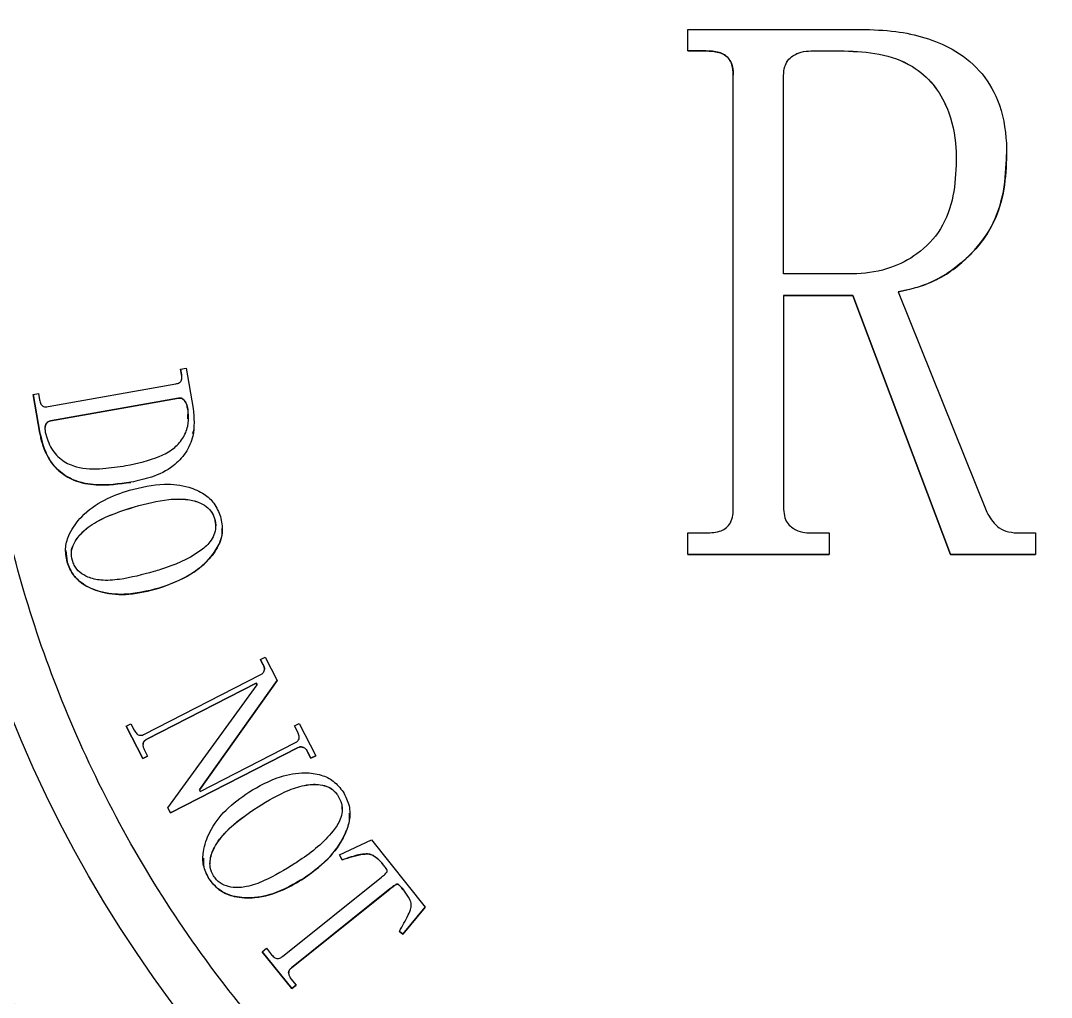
# Model space of a CAD drawing. Header units: millimetres. Extents: x 2344 to 4024, y 1094 to 2282.
# Drawn here: x 3472.2 to 3531.1, y 1984.2 to 2040 of the extents above; entities that cross this region are included whole.
import ezdxf

# ---------------------------------------------------------------- set-up
doc = ezdxf.new("R2010")
doc.units = ezdxf.units.MM

msp = doc.modelspace()

# ---------------------------------------------------------------- linework, layer by layer
at = {"color": 7, "linetype": 'Continuous', "lineweight": 25}
for p, q in [((3510.359, 2038.305), (3510.359, 2039.538)), ((3510.359, 2039.538), (3520.247, 2039.538)), ((3511.399, 2038.305), (3510.359, 2038.305)), ((3510.359, 2038.305), (3510.359, 2038.303)), ((3510.359, 2038.303), (3511.399, 2038.303)), ((3511.399, 2038.305), (3511.399, 2038.303)), ((3517.396, 2038.305), (3519.297, 2038.305)), ((3517.396, 2038.305), (3517.396, 2038.303)), ((3517.396, 2038.303), (3519.297, 2038.303)), ((3519.297, 2038.305), (3519.297, 2038.303)), ((3512.959, 2012.158), (3512.959, 2036.918)), ((3515.836, 2025.565), (3515.836, 2036.912)), ((3519.644, 2025.565), (3515.836, 2025.565)), ((3522.379, 2024.538), (3527.446, 2011.959)), ((3519.798, 2024.332), (3515.836, 2024.332)), ((3515.836, 2024.332), (3515.836, 2012.126)), ((3515.836, 2024.33), (3519.798, 2024.33)), ((3525.365, 2009.538), (3519.798, 2024.332)), ((3519.798, 2024.332), (3519.798, 2024.33)), ((3519.798, 2024.33), (3525.365, 2009.536)), ((3481.388, 2020.125), (3481.694, 2020.179)), ((3481.444, 2019.819), (3481.388, 2020.125)), ((3481.388, 2020.125), (3481.388, 2020.123)), ((3481.388, 2020.123), (3481.444, 2019.816)), ((3481.444, 2019.819), (3481.444, 2019.816)), ((3481.444, 2019.816), (3481.444, 2019.599)), ((3481.694, 2020.179), (3482.104, 2017.881)), ((3473.815, 2017.985), (3481.116, 2019.285)), ((3472.956, 2018.674), (3473.262, 2018.728)), ((3473.347, 2016.48), (3472.956, 2018.674)), ((3472.956, 2018.674), (3472.956, 2018.672)), ((3472.956, 2018.672), (3473.347, 2016.478)), ((3473.262, 2018.728), (3473.326, 2018.372)), ((3481.262, 2018.468), (3473.961, 2017.168)), ((3473.961, 2017.166), (3481.262, 2018.466)), ((3481.262, 2018.466), (3481.262, 2018.468)), ((3481.798, 2017.825), (3481.788, 2017.286)), ((3481.798, 2017.825), (3481.798, 2017.827)), ((3473.961, 2017.166), (3473.961, 2017.168)), ((3473.347, 2016.48), (3473.347, 2016.478)), ((3482.163, 2016.83), (3482.163, 2016.832)), ((3483.767, 2011.003), (3483.767, 2011.005)), ((3510.359, 2009.538), (3510.359, 2010.771)), ((3510.359, 2010.771), (3511.399, 2010.771)), ((3517.396, 2010.771), (3518.437, 2010.771)), ((3518.437, 2010.771), (3518.437, 2009.538)), ((3529.179, 2010.771), (3530.22, 2010.771)), ((3530.22, 2010.771), (3530.22, 2009.538)), ((3474.809, 2009.763), (3474.809, 2009.761)), ((3474.822, 2009.762), (3474.899, 2009.108)), ((3518.437, 2009.538), (3510.359, 2009.538)), ((3510.359, 2009.538), (3510.359, 2009.536)), ((3510.359, 2009.536), (3518.437, 2009.536)), ((3518.437, 2009.538), (3518.437, 2009.536)), ((3530.22, 2009.538), (3525.365, 2009.538)), ((3525.365, 2009.538), (3525.365, 2009.536)), ((3525.365, 2009.536), (3530.22, 2009.536)), ((3530.22, 2009.538), (3530.22, 2009.536)), ((3485.947, 2003.541), (3486.224, 2003.683)), ((3486.09, 2003.264), (3485.947, 2003.541)), ((3485.947, 2003.541), (3485.947, 2003.539)), ((3485.947, 2003.539), (3486.09, 2003.261)), ((3486.224, 2003.683), (3486.91, 2002.343)), ((3486.09, 2003.264), (3486.09, 2003.261)), ((3479.32, 1999.276), (3485.932, 2002.659)), ((3485.704, 2002.192), (3479.463, 1998.999)), ((3479.463, 1998.996), (3485.704, 2002.19)), ((3486.91, 2002.343), (3482.462, 1996.099)), ((3482.463, 1996.098), (3486.91, 2002.341)), ((3485.752, 2002.1), (3485.704, 2002.192)), ((3485.704, 2002.192), (3485.704, 2002.19)), ((3485.704, 2002.19), (3485.752, 2002.099)), ((3486.91, 2002.343), (3486.91, 2002.341)), ((3480.661, 1995.061), (3485.752, 2002.1)), ((3478.272, 1999.731), (3478.55, 1999.873)), ((3478.55, 1999.873), (3478.739, 1999.503)), ((3487.887, 1999.75), (3488.164, 1999.892)), ((3488.164, 1999.892), (3489.11, 1998.043)), ((3479.218, 1997.881), (3478.272, 1999.731)), ((3478.272, 1999.731), (3478.272, 1999.728)), ((3478.272, 1999.728), (3479.218, 1997.879)), ((3488.076, 1999.38), (3487.887, 1999.75)), ((3487.887, 1999.75), (3487.887, 1999.748)), ((3487.887, 1999.748), (3488.076, 1999.378)), ((3488.076, 1999.38), (3488.076, 1999.378)), ((3479.463, 1998.999), (3479.463, 1998.996)), ((3482.51, 1996.007), (3487.92, 1998.775)), ((3479.496, 1998.024), (3479.218, 1997.881)), ((3479.218, 1997.879), (3479.496, 1998.022)), ((3479.307, 1998.394), (3479.496, 1998.024)), ((3479.496, 1998.024), (3479.496, 1998.022)), ((3488.062, 1998.498), (3480.804, 1994.784)), ((3480.804, 1994.782), (3488.062, 1998.496)), ((3488.062, 1998.498), (3488.062, 1998.496)), ((3488.833, 1997.901), (3488.644, 1998.27)), ((3488.644, 1998.27), (3488.644, 1998.268)), ((3488.644, 1998.268), (3488.833, 1997.898)), ((3489.11, 1998.043), (3488.833, 1997.901)), ((3488.833, 1997.898), (3489.11, 1998.041)), ((3489.11, 1998.043), (3489.11, 1998.041)), ((3479.218, 1997.881), (3479.218, 1997.879)), ((3488.833, 1997.901), (3488.833, 1997.898)), ((3482.462, 1996.099), (3482.51, 1996.007)), ((3480.804, 1994.784), (3480.661, 1995.061)), ((3480.661, 1995.061), (3480.661, 1995.059)), ((3480.661, 1995.059), (3480.804, 1994.782)), ((3480.804, 1994.784), (3480.804, 1994.782)), ((3491.054, 1994.746), (3491.054, 1994.748)), ((3490.459, 1992.376), (3492.287, 1993.243)), ((3492.287, 1993.243), (3495.365, 1989.399)), ((3482.662, 1992.203), (3482.662, 1992.201)), ((3490.613, 1992.1), (3490.459, 1992.376)), ((3490.459, 1992.376), (3490.459, 1992.374)), ((3490.459, 1992.374), (3490.613, 1992.098)), ((3490.613, 1992.1), (3490.613, 1992.098)), ((3492.977, 1991.802), (3492.977, 1991.799)), ((3487.199, 1986.577), (3492.863, 1991.114)), ((3493.343, 1990.434), (3487.72, 1985.93)), ((3487.72, 1985.928), (3493.343, 1990.432)), ((3493.343, 1990.434), (3493.343, 1990.432)), ((3494.175, 1990.305), (3494.175, 1990.303)), ((3495.365, 1989.399), (3494.088, 1987.845)), ((3494.088, 1987.843), (3495.365, 1989.397)), ((3495.365, 1989.399), (3495.365, 1989.397)), ((3494.088, 1987.845), (3493.886, 1988.014)), ((3493.886, 1988.014), (3493.886, 1988.012)), ((3493.886, 1988.012), (3494.088, 1987.843)), ((3494.088, 1987.845), (3494.088, 1987.843)), ((3486.049, 1986.851), (3486.292, 1987.045)), ((3487.735, 1984.747), (3486.049, 1986.851)), ((3486.049, 1986.851), (3486.049, 1986.849)), ((3486.049, 1986.849), (3487.735, 1984.745)), ((3486.292, 1987.045), (3486.585, 1986.681)), ((3487.72, 1985.93), (3487.72, 1985.928)), ((3487.687, 1985.306), (3487.978, 1984.942)), ((3487.978, 1984.942), (3487.735, 1984.747)), ((3487.735, 1984.745), (3487.978, 1984.94)), ((3487.735, 1984.747), (3487.735, 1984.745)), ((3487.978, 1984.942), (3487.978, 1984.94))]:
    msp.add_line(p, q, dxfattribs=at)
msp.add_circle((3538.151, 2026.774), 71.5, dxfattribs=at)
for centre, start, end in [((3538.151, 2026.772), 190.30617, 259.69396), ((3538.228, 2026.4), 190.52799, 258.6349)]:
    msp.add_arc(centre, 80, start, end, dxfattribs=at)
for points, knots in [([(3469.651, 2026.781), (3469.706, 2028.87), (3469.816, 2033.048), (3470.726, 2039.387), (3472.211, 2045.739), (3474.385, 2052.105), (3477.216, 2058.328), (3480.73, 2064.351), (3484.884, 2070.042), (3489.628, 2075.304), (3494.889, 2080.047), (3500.581, 2084.201), (3506.604, 2087.715), (3512.827, 2090.547), (3519.192, 2092.718), (3525.545, 2094.213), (3531.884, 2095.09), (3538.151, 2095.376), (3544.418, 2095.09), (3550.757, 2094.213), (3557.109, 2092.718), (3563.475, 2090.547), (3569.698, 2087.715), (3575.721, 2084.201), (3581.413, 2080.047), (3586.674, 2075.304), (3591.418, 2070.042), (3595.572, 2064.351), (3599.086, 2058.328), (3601.916, 2052.105), (3604.09, 2045.739), (3605.576, 2039.387), (3606.486, 2033.048), (3606.596, 2028.87), (3606.651, 2026.781)], [0, 0, 0, 0, 0.029124, 0.058248, 0.08912, 0.119994, 0.151902, 0.184313, 0.217069, 0.25, 0.282931, 0.315687, 0.348098, 0.380006, 0.410878, 0.441752, 0.470875, 0.5, 0.529123, 0.558248, 0.58912, 0.619994, 0.651902, 0.684313, 0.717069, 0.75, 0.782931, 0.815687, 0.848098, 0.880006, 0.910878, 0.941752, 0.970875, 1, 1, 1, 1]), ([(3520.247, 2039.538), (3520.916, 2039.518), (3522.151, 2039.481), (3523.918, 2039.104), (3525.581, 2038.424), (3527.1, 2037.256), (3528.246, 2035.377), (3528.554, 2033.658), (3528.572, 2032.609), (3528.576, 2032.397)], [0, 0, 0, 0, 0.160365, 0.296332, 0.431737, 0.589347, 0.747826, 0.949128, 1, 1, 1, 1]), ([(3512.959, 2036.918), (3512.95, 2037.121), (3512.934, 2037.445), (3512.736, 2037.85), (3512.475, 2038.096), (3512.021, 2038.285), (3511.654, 2038.297), (3511.399, 2038.305)], [0, 0, 0, 0, 0.250411, 0.398556, 0.54744, 0.686236, 1, 1, 1, 1]), ([(3511.399, 2038.303), (3511.646, 2038.295), (3512.015, 2038.283), (3512.475, 2038.096), (3512.738, 2037.844), (3512.918, 2037.472), (3512.954, 2037.152), (3512.959, 2036.948), (3512.959, 2036.916)], [0, 0, 0, 0, 0.304676, 0.455037, 0.606549, 0.74539, 0.96037, 1, 1, 1, 1]), ([(3515.836, 2036.912), (3515.846, 2037.08), (3515.863, 2037.378), (3516.057, 2037.769), (3516.383, 2038.067), (3516.844, 2038.273), (3517.209, 2038.294), (3517.396, 2038.305)], [0, 0, 0, 0, 0.212555, 0.375218, 0.538546, 0.763737, 1, 1, 1, 1]), ([(3515.836, 2036.909), (3515.846, 2037.078), (3515.863, 2037.376), (3516.057, 2037.767), (3516.383, 2038.064), (3516.844, 2038.27), (3517.209, 2038.292), (3517.396, 2038.303)], [0, 0, 0, 0, 0.212555, 0.375218, 0.538546, 0.763737, 1, 1, 1, 1]), ([(3519.297, 2038.305), (3519.966, 2038.277), (3521.312, 2038.22), (3523.12, 2037.59), (3524.44, 2036.437), (3525.364, 2034.837), (3525.671, 2033.292), (3525.694, 2032.27), (3525.699, 2032.025)], [0, 0, 0, 0, 0.196061, 0.394111, 0.547436, 0.700125, 0.928087, 1, 1, 1, 1]), ([(3519.297, 2038.303), (3519.966, 2038.275), (3521.312, 2038.218), (3523.12, 2037.588), (3524.44, 2036.435), (3525.364, 2034.835), (3525.671, 2033.289), (3525.694, 2032.268), (3525.699, 2032.023)], [0, 0, 0, 0, 0.1960612, 0.3941112, 0.5474359, 0.700125, 0.9280873, 1, 1, 1, 1]), ([(3528.576, 2032.397), (3528.549, 2031.729), (3528.489, 2030.208), (3527.705, 2027.924), (3525.993, 2026.064), (3524.145, 2024.918), (3522.866, 2024.643), (3522.379, 2024.538)], [0, 0, 0, 0, 0.183074, 0.416875, 0.642834, 0.864166, 1, 1, 1, 1]), ([(3522.379, 2024.536), (3523.037, 2024.693), (3524.512, 2025.044), (3526.355, 2026.39), (3527.796, 2028.181), (3528.485, 2030.261), (3528.546, 2031.688), (3528.576, 2032.395)], [0, 0, 0, 0, 0.184054, 0.41238, 0.609428, 0.80635, 1, 1, 1, 1]), ([(3525.699, 2032.025), (3525.669, 2031.355), (3525.608, 2030.01), (3524.925, 2028.08), (3523.577, 2026.681), (3521.892, 2025.811), (3520.545, 2025.586), (3519.766, 2025.568), (3519.644, 2025.565)], [0, 0, 0, 0, 0.200351, 0.402646, 0.59747, 0.766762, 0.96323, 1, 1, 1, 1]), ([(3606.651, 2026.781), (3606.596, 2024.692), (3606.486, 2020.513), (3605.576, 2014.175), (3604.09, 2007.822), (3601.917, 2001.457), (3599.086, 1995.233), (3595.572, 1989.211), (3591.418, 1983.519), (3586.674, 1978.257), (3581.413, 1973.514), (3575.721, 1969.36), (3569.698, 1965.846), (3563.475, 1963.015), (3557.11, 1960.843), (3550.757, 1959.348), (3544.418, 1958.471), (3538.151, 1958.186), (3531.884, 1958.471), (3525.545, 1959.348), (3519.193, 1960.843), (3512.827, 1963.015), (3506.604, 1965.846), (3500.581, 1969.36), (3494.889, 1973.514), (3489.628, 1978.257), (3484.884, 1983.519), (3480.73, 1989.211), (3477.216, 1995.233), (3474.385, 2001.456), (3472.212, 2007.822), (3470.726, 2014.174), (3469.816, 2020.513), (3469.706, 2024.691), (3469.651, 2026.781)], [0, 0, 0, 0, 0.029124, 0.058248, 0.08912, 0.119994, 0.151902, 0.184313, 0.217069, 0.25, 0.282931, 0.315687, 0.348098, 0.380006, 0.410878, 0.441752, 0.470875, 0.5, 0.529123, 0.558248, 0.58912, 0.619994, 0.651902, 0.684313, 0.717069, 0.75, 0.782931, 0.815687, 0.848098, 0.880006, 0.910878, 0.941752, 0.970875, 1, 1, 1, 1]), ([(3481.116, 2019.285), (3481.188, 2019.303), (3481.293, 2019.33), (3481.398, 2019.424), (3481.45, 2019.525), (3481.464, 2019.662), (3481.451, 2019.763), (3481.444, 2019.819)], [0, 0, 0, 0, 0.30393, 0.439412, 0.57524, 0.766538, 1, 1, 1, 1]), ([(3473.326, 2018.372), (3473.344, 2018.287), (3473.37, 2018.166), (3473.465, 2018.043), (3473.56, 2017.987), (3473.68, 2017.968), (3473.769, 2017.979), (3473.815, 2017.985)], [0, 0, 0, 0, 0.35696, 0.506296, 0.628832, 0.807113, 1, 1, 1, 1]), ([(3481.798, 2017.827), (3481.779, 2017.916), (3481.742, 2018.095), (3481.647, 2018.303), (3481.528, 2018.419), (3481.434, 2018.469), (3481.342, 2018.477), (3481.286, 2018.471), (3481.262, 2018.468)], [0, 0, 0, 0, 0.292195, 0.587448, 0.712259, 0.818051, 0.924072, 1, 1, 1, 1]), ([(3481.262, 2018.466), (3481.309, 2018.471), (3481.39, 2018.479), (3481.512, 2018.431), (3481.624, 2018.328), (3481.736, 2018.122), (3481.774, 2017.94), (3481.798, 2017.825)], [0, 0, 0, 0, 0.146677, 0.259785, 0.406359, 0.624533, 1, 1, 1, 1]), ([(3478.261, 2014.617), (3478.92, 2014.754), (3479.872, 2014.952), (3480.965, 2015.535), (3481.533, 2016.135), (3481.828, 2016.836), (3481.859, 2017.422), (3481.811, 2017.739), (3481.798, 2017.827)], [0, 0, 0, 0, 0.371772, 0.537551, 0.679482, 0.821953, 0.950737, 1, 1, 1, 1]), ([(3482.104, 2017.881), (3482.149, 2017.348), (3482.222, 2016.464), (3481.71, 2015.321), (3480.903, 2014.469), (3479.783, 2013.931), (3478.933, 2013.749), (3478.537, 2013.664)], [0, 0, 0, 0, 0.251835, 0.417408, 0.583236, 0.805839, 1, 1, 1, 1]), ([(3473.961, 2017.168), (3473.911, 2017.155), (3473.823, 2017.133), (3473.721, 2017.04), (3473.653, 2016.911), (3473.628, 2016.733), (3473.644, 2016.604), (3473.653, 2016.534)], [0, 0, 0, 0, 0.193467, 0.335879, 0.508687, 0.733966, 1, 1, 1, 1]), ([(3473.647, 2016.796), (3473.646, 2016.811), (3473.643, 2016.869), (3473.681, 2016.966), (3473.748, 2017.069), (3473.848, 2017.139), (3473.922, 2017.156), (3473.961, 2017.166)], [0, 0, 0, 0, 0.082416, 0.326896, 0.572311, 0.772655, 1, 1, 1, 1]), ([(3478.537, 2013.664), (3477.869, 2013.573), (3476.807, 2013.429), (3475.413, 2013.683), (3474.479, 2014.207), (3473.768, 2015.051), (3473.469, 2015.869), (3473.366, 2016.384), (3473.347, 2016.48)], [0, 0, 0, 0, 0.298114, 0.474394, 0.620068, 0.765882, 0.956507, 1, 1, 1, 1]), ([(3473.347, 2016.478), (3473.465, 2016.005), (3473.665, 2015.203), (3474.396, 2014.274), (3475.357, 2013.689), (3476.792, 2013.424), (3477.88, 2013.572), (3478.537, 2013.662)], [0, 0, 0, 0, 0.214788, 0.363839, 0.513204, 0.70643, 1, 1, 1, 1]), ([(3473.653, 2016.534), (3473.747, 2016.205), (3473.927, 2015.574), (3474.604, 2014.881), (3475.62, 2014.413), (3476.888, 2014.409), (3477.823, 2014.551), (3478.261, 2014.617)], [0, 0, 0, 0, 0.1795953, 0.3437589, 0.4958271, 0.7636966, 1, 1, 1, 1]), ([(3482.071, 2016.447), (3482.119, 2016.566), (3482.168, 2016.692), (3482.16, 2016.823), (3482.16, 2016.83)], [0, 0, 0, 0, 0.945411, 1, 1, 1, 1]), ([(3478.475, 2013.221), (3479.131, 2013.379), (3480.25, 2013.649), (3481.73, 2013.474), (3482.702, 2013.061), (3483.357, 2012.475), (3483.559, 2011.971), (3483.664, 2011.707)], [0, 0, 0, 0, 0.335879, 0.572344, 0.731569, 0.859032, 1, 1, 1, 1]), ([(3474.899, 2009.11), (3474.849, 2009.395), (3474.751, 2009.942), (3475.064, 2010.866), (3475.776, 2011.845), (3476.983, 2012.711), (3477.983, 2013.052), (3478.475, 2013.221)], [0, 0, 0, 0, 0.142323, 0.273484, 0.473649, 0.740634, 1, 1, 1, 1]), ([(3460.426, 2012.641), (3460.952, 2010.145), (3462.014, 2005.107), (3464.553, 1997.73), (3467.822, 1990.488), (3471.885, 1983.509), (3476.697, 1976.906), (3482.189, 1970.813), (3488.283, 1965.32), (3494.886, 1960.508), (3501.865, 1956.446), (3509.107, 1953.177), (3516.484, 1950.638), (3521.521, 1949.575), (3524.017, 1949.049)], [0, 0, 0, 0, 0.079959, 0.161371, 0.244142, 0.328893, 0.414217, 0.5, 0.585778, 0.671102, 0.755858, 0.838624, 0.920039, 1, 1, 1, 1]), ([(3475.2, 2009.2), (3475.169, 2009.369), (3475.11, 2009.699), (3475.301, 2010.245), (3475.76, 2010.861), (3476.905, 2011.676), (3478.009, 2012.029), (3478.758, 2012.269)], [0, 0, 0, 0, 0.098439, 0.192959, 0.327087, 0.54288, 1, 1, 1, 1]), ([(3475.158, 2009.657), (3475.156, 2009.672), (3475.137, 2009.848), (3475.317, 2010.242), (3475.752, 2010.859), (3476.911, 2011.673), (3478.011, 2012.027), (3478.758, 2012.267)], [0, 0, 0, 0, 0.009569, 0.113407, 0.260756, 0.49782, 1, 1, 1, 1]), ([(3478.758, 2012.269), (3479.406, 2012.442), (3480.402, 2012.707), (3481.691, 2012.73), (3482.456, 2012.541), (3482.963, 2012.229), (3483.214, 2011.894), (3483.291, 2011.669), (3483.314, 2011.603)], [0, 0, 0, 0, 0.397346, 0.609831, 0.759517, 0.858592, 0.95839, 1, 1, 1, 1]), ([(3478.758, 2012.267), (3479.406, 2012.44), (3480.402, 2012.705), (3481.691, 2012.728), (3482.456, 2012.539), (3482.963, 2012.227), (3483.214, 2011.892), (3483.291, 2011.667), (3483.314, 2011.6)], [0, 0, 0, 0, 0.397346, 0.609831, 0.759517, 0.858592, 0.95839, 1, 1, 1, 1]), ([(3511.399, 2010.771), (3511.696, 2010.783), (3512.113, 2010.799), (3512.586, 2011.06), (3512.829, 2011.371), (3512.947, 2011.755), (3512.956, 2012.032), (3512.959, 2012.158)], [0, 0, 0, 0, 0.364031, 0.510061, 0.655864, 0.843841, 1, 1, 1, 1]), ([(3483.314, 2011.603), (3483.35, 2011.437), (3483.418, 2011.122), (3483.314, 2010.648), (3483.017, 2010.154), (3482.049, 2009.349), (3480.896, 2008.882), (3479.982, 2008.602), (3479.854, 2008.563)], [0, 0, 0, 0, 0.099013, 0.188639, 0.277978, 0.435263, 0.920804, 1, 1, 1, 1]), ([(3483.664, 2011.707), (3483.72, 2011.424), (3483.833, 2010.856), (3483.554, 2009.948), (3482.792, 2008.973), (3481.615, 2008.123), (3480.595, 2007.77), (3480.137, 2007.611)], [0, 0, 0, 0, 0.14267, 0.2869, 0.459199, 0.757548, 1, 1, 1, 1]), ([(3483.314, 2011.6), (3483.365, 2011.433), (3483.417, 2011.264), (3483.382, 2011.098), (3483.381, 2011.096)], [0, 0, 0, 0, 0.986511, 1, 1, 1, 1]), ([(3515.836, 2012.126), (3515.847, 2011.956), (3515.866, 2011.659), (3516.071, 2011.277), (3516.419, 2010.973), (3516.883, 2010.791), (3517.241, 2010.777), (3517.396, 2010.771)], [0, 0, 0, 0, 0.21541, 0.378382, 0.541893, 0.800389, 1, 1, 1, 1]), ([(3527.446, 2011.959), (3527.616, 2011.66), (3527.881, 2011.197), (3528.553, 2010.826), (3528.959, 2010.79), (3529.179, 2010.771)], [0, 0, 0, 0, 0.454509, 0.703285, 1, 1, 1, 1]), ([(3480.137, 2007.609), (3480.771, 2007.842), (3481.873, 2008.248), (3483.021, 2009.208), (3483.587, 2010.072), (3483.788, 2010.655), (3483.753, 2010.951), (3483.747, 2011.001)], [0, 0, 0, 0, 0.3822868, 0.665266, 0.83077, 0.9712932, 1, 1, 1, 1]), ([(3479.854, 2008.563), (3479.209, 2008.388), (3478.218, 2008.12), (3476.93, 2008.025), (3476.149, 2008.194), (3475.616, 2008.496), (3475.322, 2008.852), (3475.232, 2009.11), (3475.2, 2009.2)], [0, 0, 0, 0, 0.386905, 0.593845, 0.741486, 0.842547, 0.944349, 1, 1, 1, 1]), ([(3480.137, 2007.611), (3479.482, 2007.45), (3478.369, 2007.177), (3476.868, 2007.333), (3475.88, 2007.76), (3475.205, 2008.351), (3475.004, 2008.851), (3474.899, 2009.11)], [0, 0, 0, 0, 0.333285, 0.566687, 0.735011, 0.863042, 1, 1, 1, 1]), ([(3474.899, 2009.108), (3475.005, 2008.848), (3475.215, 2008.326), (3475.946, 2007.71), (3477.032, 2007.284), (3478.515, 2007.202), (3479.571, 2007.467), (3480.137, 2007.609)], [0, 0, 0, 0, 0.1376412, 0.2762501, 0.4601913, 0.7108533, 1, 1, 1, 1]), ([(3485.932, 2002.659), (3485.982, 2002.688), (3486.063, 2002.735), (3486.146, 2002.838), (3486.179, 2002.941), (3486.17, 2003.091), (3486.123, 2003.192), (3486.09, 2003.264)], [0, 0, 0, 0, 0.2393069, 0.3883408, 0.5382316, 0.6776492, 1, 1, 1, 1]), ([(3486.09, 2003.261), (3486.126, 2003.19), (3486.172, 2003.098), (3486.171, 2002.997), (3486.171, 2002.975)], [0, 0, 0, 0, 0.77993, 1, 1, 1, 1]), ([(3478.739, 1999.503), (3478.78, 1999.43), (3478.839, 1999.326), (3478.965, 1999.229), (3479.08, 1999.205), (3479.203, 1999.222), (3479.281, 1999.258), (3479.32, 1999.276)], [0, 0, 0, 0, 0.3460999, 0.4934666, 0.642693, 0.8205684, 1, 1, 1, 1]), ([(3487.92, 1998.775), (3487.97, 1998.804), (3488.051, 1998.852), (3488.134, 1998.955), (3488.167, 1999.058), (3488.158, 1999.207), (3488.109, 1999.309), (3488.076, 1999.38)], [0, 0, 0, 0, 0.239079, 0.388006, 0.537788, 0.677074, 1, 1, 1, 1]), ([(3479.463, 1998.999), (3479.417, 1998.971), (3479.337, 1998.923), (3479.261, 1998.814), (3479.228, 1998.686), (3479.241, 1998.539), (3479.285, 1998.442), (3479.307, 1998.394)], [0, 0, 0, 0, 0.227355, 0.388209, 0.549679, 0.776891, 1, 1, 1, 1]), ([(3479.241, 1998.681), (3479.241, 1998.7), (3479.24, 1998.761), (3479.285, 1998.852), (3479.364, 1998.939), (3479.429, 1998.977), (3479.463, 1998.996)], [0, 0, 0, 0, 0.137853, 0.446763, 0.713681, 1, 1, 1, 1]), ([(3488.644, 1998.27), (3488.61, 1998.329), (3488.551, 1998.429), (3488.422, 1998.518), (3488.302, 1998.558), (3488.179, 1998.549), (3488.103, 1998.516), (3488.062, 1998.498)], [0, 0, 0, 0, 0.282446, 0.488833, 0.649378, 0.810868, 1, 1, 1, 1]), ([(3488.062, 1998.496), (3488.115, 1998.518), (3488.201, 1998.555), (3488.343, 1998.549), (3488.462, 1998.494), (3488.571, 1998.398), (3488.619, 1998.313), (3488.644, 1998.268)], [0, 0, 0, 0, 0.238616, 0.394312, 0.588667, 0.784076, 1, 1, 1, 1]), ([(3485.275, 1995.963), (3485.86, 1996.3), (3486.861, 1996.876), (3488.33, 1997.125), (3489.377, 1996.999), (3490.166, 1996.623), (3490.5, 1996.197), (3490.675, 1995.975)], [0, 0, 0, 0, 0.336368, 0.574645, 0.731944, 0.859761, 1, 1, 1, 1]), ([(3485.812, 1995.131), (3486.386, 1995.48), (3487.261, 1996.013), (3488.492, 1996.398), (3489.28, 1996.435), (3489.861, 1996.275), (3490.195, 1996.024), (3490.33, 1995.831), (3490.368, 1995.776)], [0, 0, 0, 0, 0.397528, 0.607391, 0.759995, 0.859904, 0.960457, 1, 1, 1, 1]), ([(3485.812, 1995.129), (3486.386, 1995.478), (3487.261, 1996.011), (3488.492, 1996.395), (3489.28, 1996.433), (3489.861, 1996.272), (3490.195, 1996.022), (3490.33, 1995.829), (3490.368, 1995.774)], [0, 0, 0, 0, 0.397528, 0.607391, 0.759995, 0.859904, 0.960457, 1, 1, 1, 1]), ([(3483.006, 1991.014), (3482.881, 1991.261), (3482.637, 1991.747), (3482.66, 1992.704), (3483.047, 1993.827), (3483.949, 1995.019), (3484.824, 1995.642), (3485.275, 1995.963)], [0, 0, 0, 0, 0.136424, 0.268155, 0.464575, 0.724005, 1, 1, 1, 1]), ([(3490.368, 1995.776), (3490.449, 1995.627), (3490.603, 1995.342), (3490.637, 1994.857), (3490.492, 1994.302), (3489.778, 1993.249), (3488.809, 1992.476), (3488.01, 1991.951), (3487.912, 1991.887)], [0, 0, 0, 0, 0.099186, 0.189605, 0.279846, 0.434014, 0.930829, 1, 1, 1, 1]), ([(3490.675, 1995.975), (3490.808, 1995.719), (3491.076, 1995.206), (3491.063, 1994.254), (3490.608, 1993.108), (3489.72, 1991.963), (3488.845, 1991.337), (3488.45, 1991.055)], [0, 0, 0, 0, 0.143045, 0.287405, 0.460414, 0.756528, 1, 1, 1, 1]), ([(3490.368, 1995.774), (3490.453, 1995.625), (3490.594, 1995.38), (3490.599, 1995.1), (3490.601, 1994.989)], [0, 0, 0, 0, 0.606286, 1, 1, 1, 1]), ([(3483.268, 1991.184), (3483.192, 1991.337), (3483.044, 1991.635), (3483.068, 1992.214), (3483.34, 1992.941), (3484.211, 1994.045), (3485.167, 1994.694), (3485.812, 1995.131)], [0, 0, 0, 0, 0.098651, 0.191047, 0.328598, 0.547094, 1, 1, 1, 1]), ([(3483.083, 1991.865), (3483.08, 1991.953), (3483.069, 1992.277), (3483.354, 1992.94), (3484.201, 1994.043), (3485.163, 1994.691), (3485.812, 1995.129)], [0, 0, 0, 0, 0.05934, 0.219286, 0.473355, 1, 1, 1, 1]), ([(3488.45, 1991.053), (3488.996, 1991.456), (3489.939, 1992.153), (3490.729, 1993.388), (3491.06, 1994.242), (3491.031, 1994.64), (3491.023, 1994.744)], [0, 0, 0, 0, 0.431051, 0.744676, 0.93349, 1, 1, 1, 1]), ([(3482.687, 1992.203), (3482.685, 1992.027), (3482.681, 1991.604), (3482.886, 1991.23), (3483.006, 1991.012)], [0, 0, 0, 0, 0.415343, 1, 1, 1, 1]), ([(3490.613, 1992.098), (3491.015, 1992.234), (3491.516, 1992.403), (3492.161, 1992.449), (3492.519, 1992.285), (3492.775, 1992.042), (3492.931, 1991.854), (3492.977, 1991.799)], [0, 0, 0, 0, 0.483147, 0.601641, 0.722029, 0.918813, 1, 1, 1, 1]), ([(3492.977, 1991.802), (3492.838, 1991.962), (3492.631, 1992.202), (3492.274, 1992.415), (3491.781, 1992.463), (3491.233, 1992.297), (3490.784, 1992.155), (3490.613, 1992.1)], [0, 0, 0, 0, 0.240793, 0.359777, 0.461711, 0.794413, 1, 1, 1, 1]), ([(3487.912, 1991.887), (3487.342, 1991.537), (3486.468, 1990.999), (3485.261, 1990.546), (3484.465, 1990.486), (3483.868, 1990.626), (3483.482, 1990.884), (3483.323, 1991.106), (3483.268, 1991.184)], [0, 0, 0, 0, 0.386956, 0.593793, 0.740338, 0.842099, 0.944778, 1, 1, 1, 1]), ([(3492.863, 1991.114), (3492.902, 1991.145), (3493.004, 1991.227), (3493.113, 1991.324), (3493.179, 1991.406), (3493.193, 1991.433), (3493.196, 1991.461), (3493.178, 1991.521), (3493.103, 1991.636), (3493.027, 1991.736), (3492.977, 1991.802)], [0, 0, 0, 0, 0.166709, 0.438609, 0.487323, 0.517206, 0.541802, 0.578816, 0.723084, 1, 1, 1, 1]), ([(3488.45, 1991.055), (3487.867, 1990.716), (3486.874, 1990.139), (3485.391, 1989.865), (3484.319, 1989.997), (3483.51, 1990.378), (3483.176, 1990.799), (3483.006, 1991.014)], [0, 0, 0, 0, 0.333528, 0.567546, 0.735799, 0.864912, 1, 1, 1, 1]), ([(3483.006, 1991.012), (3483.209, 1990.764), (3483.594, 1990.296), (3484.551, 1989.932), (3485.797, 1989.879), (3487.18, 1990.292), (3488.053, 1990.815), (3488.45, 1991.053)], [0, 0, 0, 0, 0.1571064, 0.2966665, 0.4935887, 0.770105, 1, 1, 1, 1]), ([(3494.175, 1990.305), (3494.146, 1990.34), (3494.06, 1990.446), (3493.942, 1990.584), (3493.841, 1990.689), (3493.785, 1990.717), (3493.756, 1990.718), (3493.68, 1990.685), (3493.54, 1990.59), (3493.418, 1990.493), (3493.343, 1990.434)], [0, 0, 0, 0, 0.124093, 0.372351, 0.496838, 0.517541, 0.538485, 0.574939, 0.740211, 1, 1, 1, 1]), ([(3493.343, 1990.432), (3493.378, 1990.46), (3493.45, 1990.516), (3493.547, 1990.59), (3493.628, 1990.646), (3493.685, 1990.682), (3493.727, 1990.703), (3493.757, 1990.715), (3493.782, 1990.716), (3493.829, 1990.696), (3493.966, 1990.558), (3494.082, 1990.416), (3494.175, 1990.303)], [0, 0, 0, 0, 0.124075, 0.248161, 0.332872, 0.391478, 0.431352, 0.46131, 0.47999, 0.498634, 0.596811, 1, 1, 1, 1]), ([(3493.886, 1988.014), (3494.06, 1988.322), (3494.305, 1988.755), (3494.547, 1989.272), (3494.575, 1989.586), (3494.456, 1989.927), (3494.286, 1990.156), (3494.175, 1990.305)], [0, 0, 0, 0, 0.417225, 0.587015, 0.664813, 0.781934, 1, 1, 1, 1]), ([(3486.585, 1986.681), (3486.643, 1986.614), (3486.724, 1986.52), (3486.876, 1986.458), (3487, 1986.465), (3487.111, 1986.509), (3487.175, 1986.558), (3487.199, 1986.577)], [0, 0, 0, 0, 0.362826, 0.512382, 0.662913, 0.871019, 1, 1, 1, 1]), ([(3487.72, 1985.93), (3487.673, 1985.886), (3487.598, 1985.816), (3487.554, 1985.679), (3487.558, 1985.546), (3487.607, 1985.417), (3487.663, 1985.339), (3487.687, 1985.306)], [0, 0, 0, 0, 0.2669555, 0.4295289, 0.5913573, 0.8265325, 1, 1, 1, 1]), ([(3487.561, 1985.627), (3487.56, 1985.636), (3487.554, 1985.684), (3487.582, 1985.767), (3487.641, 1985.86), (3487.694, 1985.906), (3487.72, 1985.928)], [0, 0, 0, 0, 0.0701, 0.409533, 0.711576, 1, 1, 1, 1])]:
    msp.add_open_spline(points, degree=3, knots=knots, dxfattribs=at)

doc.saveas('drawing.dxf')
